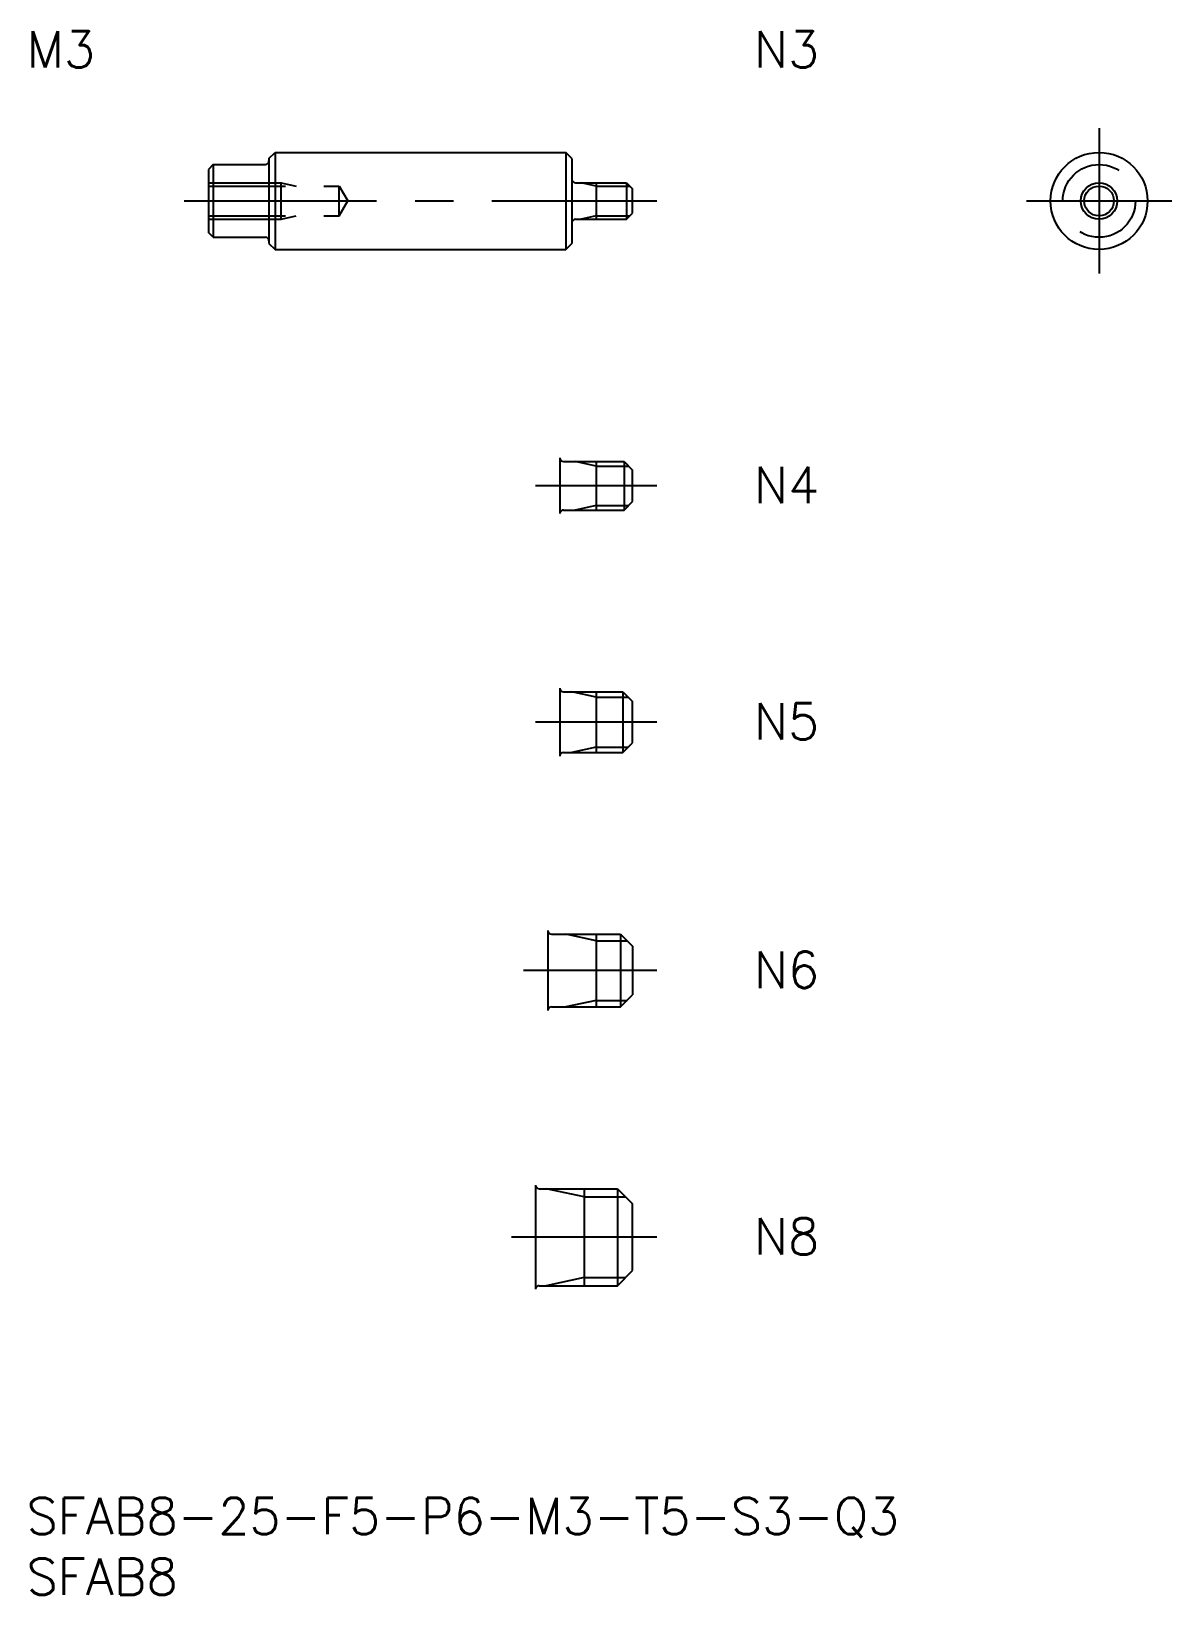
# Model space of a CAD drawing. Extents: x 0 to 94, y -8 to 121.
import ezdxf

# ---------------------------------------------------------------- set-up
doc = ezdxf.new("R2010")
doc.units = 0
doc.header["$LTSCALE"] = 0.5
doc.linetypes.add('CENTER', pattern=[50.8, 31.75, -6.35, 6.35, -6.35])
doc.linetypes.add('DASHED', pattern=[19.05, 12.7, -6.35])
for name, color, linetype in [('MSM_CENTER', 1, 'CENTER'), ('MSM_CONTINUOUS', 7, 'CONTINUOUS'), ('MSM_DASHED', 4, 'DASHED'), ('MSM_NARROW', 5, 'CONTINUOUS'), ('MSM_PART_NUMBER', 7, 'CONTINUOUS')]:
    doc.layers.add(name, color=color, linetype=linetype)
doc.styles.get("Standard").update_dxf_attribs({"font": 'txt.shx', "height": 1, "bigfont": 'bigfont.shx'})

# ---------------------------------------------------------------- blocks, each defined once
blk = doc.blocks.new('*U14')
at = {"layer": 'MSM_PART_NUMBER'}
blk.add_text('SFAB8-25-F5-P6-M3-T5-S3-Q3', height=3, dxfattribs=at).set_placement((0, -3))
blk = doc.blocks.new('*U15')
at = {"layer": 'MSM_PART_NUMBER'}
blk.add_text('SFAB8', height=3, dxfattribs=at).set_placement((0, -8))
blk = doc.blocks.new('*U16')
at = {"layer": 'MSM_PART_NUMBER'}
blk.add_text('M3', height=3, dxfattribs=at).set_placement((0, 118))
blk = doc.blocks.new('*U17')
at = {"layer": 'MSM_PART_NUMBER'}
blk.add_text('N3', height=3, dxfattribs=at).set_placement((60, 118))
blk = doc.blocks.new('*U18')
at = {"layer": 'MSM_PART_NUMBER'}
blk.add_text('N8', height=3, dxfattribs=at).set_placement((60, 20.06))
blk = doc.blocks.new('*U19')
at = {"layer": 'MSM_PART_NUMBER'}
blk.add_text('N6', height=3, dxfattribs=at).set_placement((60, 42.06))
blk = doc.blocks.new('*U20')
at = {"layer": 'MSM_PART_NUMBER'}
blk.add_text('N5', height=3, dxfattribs=at).set_placement((60, 62.56))
blk = doc.blocks.new('*U21')
at = {"layer": 'MSM_PART_NUMBER'}
blk.add_text('N4', height=3, dxfattribs=at).set_placement((60, 82.06))

msp = doc.modelspace()

# ---------------------------------------------------------------- linework, layer by layer
at = {"layer": 'MSM_CENTER'}
for p, q in [((88.49, 113), (88.49, 101)), ((13, 107), (52, 107)), ((82.49, 107), (94.49, 107)), ((52, 83.5), (42, 83.5)), ((52, 64), (42, 64)), ((52, 43.5), (41, 43.5)), ((52, 21.5), (40, 21.5))]:
    msp.add_line(p, q, dxfattribs=at)
at = {"layer": 'MSM_CONTINUOUS'}
for p, q in [((20, 110.5), (20.5, 111)), ((20.5, 111), (44.5, 111)), ((20.5, 111), (20.5, 103)), ((44.5, 111), (44.5, 103)), ((45, 110.5), (44.5, 111)), ((15.4, 110), (15, 109.6)), ((15.4, 110), (19.7, 110)), ((15.4, 110), (15.4, 104)), ((20, 110.5), (20, 103.5)), ((45, 110.5), (45, 103.5)), ((15, 109.6), (15, 104.4)), ((45.3, 108.5), (49.5, 108.5)), ((47, 108.5), (47, 105.5)), ((49.5, 108.5), (50, 108)), ((49.5, 108.5), (49.5, 105.5)), ((50, 106), (50, 108)), ((49.5, 105.5), (50, 106)), ((45.3, 105.5), (49.5, 105.5)), ((15.4, 104), (15, 104.4)), ((15.4, 104), (19.7, 104)), ((20, 103.5), (20.5, 103)), ((44.5, 103), (45, 103.5)), ((20.5, 103), (44.5, 103)), ((44, 85.8), (44, 81.2)), ((44.3, 85.5), (49.3, 85.5)), ((47, 85.5), (47, 81.5)), ((49.3, 85.5), (50, 84.8)), ((49.3, 85.5), (49.3, 81.5)), ((50, 82.2), (50, 84.8)), ((44.3, 81.5), (49.3, 81.5)), ((49.3, 81.5), (50, 82.2)), ((44, 66.8), (44, 61.2)), ((44.3, 66.5), (49.2, 66.5)), ((47, 66.5), (47, 61.5)), ((49.2, 66.5), (50, 65.7)), ((49.2, 66.5), (49.2, 61.5)), ((50, 62.3), (50, 65.7)), ((49.2, 61.5), (50, 62.3)), ((44.3, 61.5), (49.2, 61.5)), ((43, 46.8), (43, 40.2)), ((43.3, 46.5), (49, 46.5)), ((47, 46.5), (47, 40.5)), ((49, 46.5), (50, 45.5)), ((49, 46.5), (49, 40.5)), ((50, 45.5), (50, 41.5)), ((49, 40.5), (50, 41.5)), ((43.3, 40.5), (49, 40.5)), ((42, 25.8), (42, 17.2)), ((42.3, 25.5), (48.75, 25.5)), ((46, 25.5), (46, 17.5)), ((48.75, 25.5), (50, 24.25)), ((48.75, 25.5), (48.75, 17.5)), ((50, 18.75), (50, 24.25)), ((48.75, 17.5), (50, 18.75)), ((42.3, 17.5), (48.75, 17.5))]:
    msp.add_line(p, q, dxfattribs=at)
for radius in [4, 1.5]:
    msp.add_circle((88.49, 107), radius, dxfattribs=at)
for centre, start, end in [((19.7, 110.3), 270, 0), ((45.3, 108.8), 180, 270), ((45.3, 105.2), 90, 180), ((19.7, 103.7), 0, 90), ((44.3, 85.8), 180, 270), ((44.3, 81.2), 90, 180), ((44.3, 66.8), 180, 270), ((44.3, 61.2), 90, 180), ((43.3, 46.8), 180, 270), ((43.3, 40.2), 90, 180), ((42.3, 25.8), 180, 270), ((42.3, 17.2), 90, 180)]:
    msp.add_arc(centre, 0.3, start, end, dxfattribs=at)
at = {"layer": 'MSM_DASHED'}
for p, q in [((15, 108.5), (21, 108.5)), ((21, 108.5), (22.25, 108.23)), ((21, 105.5), (21, 108.5)), ((15, 108.23), (25.79, 108.23)), ((25.79, 105.77), (25.79, 108.23)), ((25.79, 108.23), (26.5, 107)), ((25.79, 105.77), (26.5, 107)), ((15, 105.77), (25.79, 105.77)), ((15, 105.5), (21, 105.5)), ((21, 105.5), (22.25, 105.77))]:
    msp.add_line(p, q, dxfattribs=at)
msp.add_circle((88.49, 107), 3, dxfattribs=at)
at = {"layer": 'MSM_NARROW'}
for p, q in [((47, 108.23), (45.75, 108.5)), ((47, 108.23), (49.77, 108.23)), ((47, 105.77), (45.75, 105.5)), ((47, 105.77), (49.77, 105.77)), ((47, 85.12), (45.25, 85.5)), ((47, 85.12), (49.68, 85.12)), ((47, 81.88), (45.25, 81.5)), ((47, 81.88), (49.68, 81.88)), ((47, 66.07), (45, 66.5)), ((47, 66.07), (49.63, 66.07)), ((47, 61.93), (45, 61.5)), ((47, 61.93), (49.63, 61.93)), ((47, 45.96), (44.5, 46.5)), ((47, 45.96), (49.54, 45.96)), ((47, 41.04), (44.5, 40.5)), ((47, 41.04), (49.54, 41.04)), ((46, 24.82), (42.87, 25.5)), ((46, 24.82), (49.43, 24.82)), ((46, 18.18), (42.87, 17.5)), ((46, 18.18), (49.43, 18.18))]:
    msp.add_line(p, q, dxfattribs=at)
msp.add_circle((88.49, 107), 1.23, dxfattribs=at)

# ---------------------------------------------------------------- block references
at = {"layer": 'MSM_CONTINUOUS'}
for name in ['*U16', '*U17', '*U21', '*U20', '*U19', '*U18', '*U14', '*U15']:
    msp.add_blockref(name, (0, 0), dxfattribs=at)

doc.saveas('drawing.dxf')
